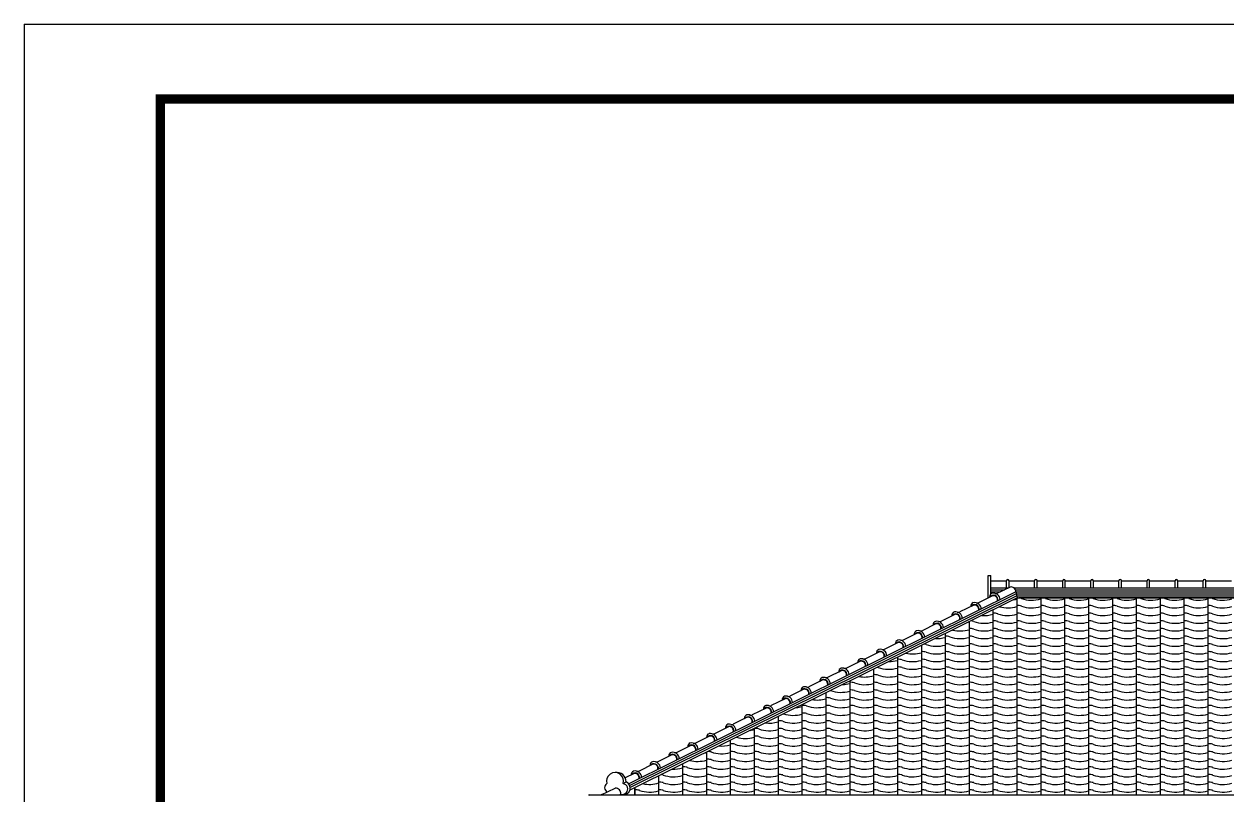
# Model space of a CAD drawing. Extents: x 177441 to 211081, y -129942 to -106182.
# Drawn here: x 177441 to 191560, y -115235 to -106182 of the extents above; entities that cross this region are included whole.
import ezdxf

# ---------------------------------------------------------------- set-up
doc = ezdxf.new("R2010")
doc.units = 0
doc.header["$LTSCALE"] = 50
doc.header["$MEASUREMENT"] = 0
for name, color, linetype in [('COR', 4, 'CONTINUOUS'), ('DIM', 7, 'CONTINUOUS'), ('ele-3', 6, 'CONTINUOUS'), ('HAT', 5, 'CONTINUOUS'), ('HATCH', 5, 'CONTINUOUS'), ('WAL', 3, 'CONTINUOUS'), ('WALLI', 4, 'CONTINUOUS'), ('WID', 4, 'CONTINUOUS')]:
    doc.layers.add(name, color=color, linetype=linetype)

# ---------------------------------------------------------------- blocks, each defined once
blk = doc.blocks.new('20')
at = {"layer": 'COR', "linetype": 'Continuous', "const_width": 270}
blk.add_lwpolyline([(230424, -2398), (230424, -57398), (308324, -57398), (308324, -2398)], close=True, dxfattribs=at)
at = {"layer": 'HAT'}
for q in [(226424, -59598), (310524, -198)]:
    blk.add_line((226424, -198), q, dxfattribs=at)

msp = doc.modelspace()

# ---------------------------------------------------------------- linework, layer by layer
at = {"layer": 'DIM'}
msp.add_line((189081, -112850), (189098, -112921), dxfattribs=at)
at = {"layer": 'ele-3'}
for p, q in [((189086, -112874), (184551, -115124)), ((189092, -112897), (184557, -115148)), ((188788, -112825), (188950, -112825)), ((188788, -112849), (188901, -112849)), ((189078, -112825), (199549, -112825)), ((189081, -112849), (199546, -112849)), ((189086, -112873), (199540, -112873)), ((189092, -112897), (199534, -112897))]:
    msp.add_line(p, q, dxfattribs=at)
at = {"layer": 'HAT'}
msp.add_line((184473, -115102), (184507, -115082), dxfattribs=at)
for centre, radius, start, end in [((188991, -112582), 366, 280.5886, 286.387), ((189108, -113067), 147, 73.7335, 84.4664), ((189271, -112582), 366, 250.5059, 286.387), ((189388, -113067), 147, 73.7335, 95.5336), ((189551, -112582), 366, 250.5059, 286.387), ((189669, -113067), 147, 73.7335, 95.5336), ((189832, -112582), 366, 250.5059, 286.387), ((189949, -113067), 147, 73.7335, 95.5336), ((190112, -112582), 366, 250.5059, 286.387), ((190229, -113067), 147, 73.7335, 95.5336), ((190392, -112582), 366, 250.5059, 286.387), ((190510, -113067), 147, 73.7335, 95.5336), ((190673, -112582), 366, 250.5059, 286.387), ((190790, -113067), 147, 73.7335, 95.5336), ((190953, -112582), 366, 250.5059, 286.387), ((191070, -113067), 147, 73.7335, 95.5336), ((191233, -112582), 366, 250.5059, 286.387), ((191351, -113067), 147, 73.7335, 95.5336), ((191514, -112582), 366, 250.5059, 286.387), ((188991, -112672), 366, 254.2271, 286.387), ((189108, -113158), 147, 73.7335, 95.5336), ((189271, -112672), 366, 250.5059, 286.387), ((189388, -113158), 147, 73.7335, 95.5336), ((189551, -112672), 366, 250.5059, 286.387), ((189669, -113158), 147, 73.7335, 95.5336), ((189832, -112672), 366, 250.5059, 286.387), ((189949, -113158), 147, 73.7335, 95.5336), ((190112, -112672), 366, 250.5059, 286.387), ((190229, -113158), 147, 73.7335, 95.5336), ((190392, -112672), 366, 250.5059, 286.387), ((190510, -113158), 147, 73.7335, 95.5336), ((190673, -112672), 366, 250.5059, 286.387), ((190790, -113158), 147, 73.7335, 95.5336), ((190953, -112672), 366, 250.5059, 286.387), ((191070, -113158), 147, 73.7335, 95.5336), ((191233, -112672), 366, 250.5059, 286.387), ((191351, -113158), 147, 73.7335, 95.5336), ((191514, -112672), 366, 250.5059, 286.387), ((188430, -112853), 366, 285.2173, 286.387), ((188547, -113338), 147, 73.7335, 87.4171), ((188711, -112853), 366, 250.5059, 286.387), ((188711, -112762), 366, 265.8351, 286.387), ((188828, -113248), 147, 73.7335, 95.5336), ((188828, -113338), 147, 73.7335, 95.5336), ((188991, -112762), 366, 250.5059, 286.387), ((188991, -112853), 366, 250.5059, 286.387), ((189108, -113248), 147, 73.7335, 95.5336), ((189108, -113338), 147, 73.7335, 95.5336), ((189271, -112762), 366, 250.5059, 286.387), ((189271, -112853), 366, 250.5059, 286.387), ((189388, -113248), 147, 73.7335, 95.5336), ((189388, -113338), 147, 73.7335, 95.5336), ((189551, -112762), 366, 250.5059, 286.387), ((189551, -112853), 366, 250.5059, 286.387), ((189669, -113248), 147, 73.7335, 95.5336), ((189669, -113338), 147, 73.7335, 95.5336), ((189832, -112762), 366, 250.5059, 286.387), ((189832, -112853), 366, 250.5059, 286.387), ((189949, -113248), 147, 73.7335, 95.5336), ((189949, -113338), 147, 73.7335, 95.5336), ((190112, -112762), 366, 250.5059, 286.387), ((190112, -112853), 366, 250.5059, 286.387), ((190229, -113248), 147, 73.7335, 95.5336), ((190229, -113338), 147, 73.7335, 95.5336), ((190392, -112762), 366, 250.5059, 286.387), ((190392, -112853), 366, 250.5059, 286.387), ((190510, -113248), 147, 73.7335, 95.5336), ((190510, -113338), 147, 73.7335, 95.5336), ((190673, -112762), 366, 250.5059, 286.387), ((190673, -112853), 366, 250.5059, 286.387), ((190790, -113248), 147, 73.7335, 95.5336), ((190790, -113338), 147, 73.7335, 95.5336), ((190953, -112762), 366, 250.5059, 286.387), ((190953, -112853), 366, 250.5059, 286.387), ((191070, -113248), 147, 73.7335, 95.5336), ((191070, -113338), 147, 73.7335, 95.5336), ((191233, -112762), 366, 250.5059, 286.387), ((191233, -112853), 366, 250.5059, 286.387), ((191351, -113248), 147, 73.7335, 95.5336), ((191351, -113338), 147, 73.7335, 95.5336), ((191514, -112762), 366, 250.5059, 286.387), ((191514, -112853), 366, 250.5059, 286.387), ((188267, -113518), 147, 73.7335, 95.5336), ((188430, -113033), 366, 250.5059, 286.387), ((188430, -112943), 366, 255.8608, 286.387), ((188547, -113428), 147, 73.7335, 95.5336), ((188547, -113518), 147, 73.7335, 95.5336), ((188711, -112943), 366, 250.5059, 286.387), ((188711, -113033), 366, 250.5059, 286.387), ((188828, -113428), 147, 73.7335, 95.5336), ((188828, -113518), 147, 73.7335, 95.5336), ((188991, -112943), 366, 250.5059, 286.387), ((188991, -113033), 366, 250.5059, 286.387), ((189108, -113428), 147, 73.7335, 95.5336), ((189108, -113518), 147, 73.7335, 95.5336), ((189271, -112943), 366, 250.5059, 286.387), ((189271, -113033), 366, 250.5059, 286.387), ((189388, -113428), 147, 73.7335, 95.5336), ((189388, -113518), 147, 73.7335, 95.5336), ((189551, -112943), 366, 250.5059, 286.387), ((189551, -113033), 366, 250.5059, 286.387), ((189669, -113428), 147, 73.7335, 95.5336), ((189669, -113518), 147, 73.7335, 95.5336), ((189832, -112943), 366, 250.5059, 286.387), ((189832, -113033), 366, 250.5059, 286.387), ((189949, -113428), 147, 73.7335, 95.5336), ((189949, -113518), 147, 73.7335, 95.5336), ((190112, -112943), 366, 250.5059, 286.387), ((190112, -113033), 366, 250.5059, 286.387), ((190229, -113428), 147, 73.7335, 95.5336), ((190229, -113518), 147, 73.7335, 95.5336), ((190392, -112943), 366, 250.5059, 286.387), ((190392, -113033), 366, 250.5059, 286.387), ((190510, -113428), 147, 73.7335, 95.5336), ((190510, -113518), 147, 73.7335, 95.5336), ((190673, -112943), 366, 250.5059, 286.387), ((190673, -113033), 366, 250.5059, 286.387), ((190790, -113428), 147, 73.7335, 95.5336), ((190790, -113518), 147, 73.7335, 95.5336), ((190953, -112943), 366, 250.5059, 286.387), ((190953, -113033), 366, 250.5059, 286.387), ((191070, -113428), 147, 73.7335, 95.5336), ((191070, -113518), 147, 73.7335, 95.5336), ((191233, -112943), 366, 250.5059, 286.387), ((191233, -113033), 366, 250.5059, 286.387), ((191351, -113428), 147, 73.7335, 95.5336), ((191351, -113518), 147, 73.7335, 95.5336), ((191514, -112943), 366, 250.5059, 286.387), ((191514, -113033), 366, 250.5059, 286.387), ((187987, -113608), 147, 73.7335, 82.2742), ((188150, -113123), 366, 250.5059, 286.387), ((188150, -113033), 366, 268.0297, 286.387), ((188267, -113608), 147, 73.7335, 95.5336), ((188430, -113123), 366, 250.5059, 286.387), ((188547, -113608), 147, 73.7335, 95.5336), ((188711, -113123), 366, 250.5059, 286.387), ((188828, -113608), 147, 73.7335, 95.5336), ((188991, -113123), 366, 250.5059, 286.387), ((189108, -113608), 147, 73.7335, 95.5336), ((189271, -113123), 366, 250.5059, 286.387), ((189388, -113608), 147, 73.7335, 95.5336), ((189551, -113123), 366, 250.5059, 286.387), ((189669, -113608), 147, 73.7335, 95.5336), ((189832, -113123), 366, 250.5059, 286.387), ((189949, -113608), 147, 73.7335, 95.5336), ((190112, -113123), 366, 250.5059, 286.387), ((190229, -113608), 147, 73.7335, 95.5336), ((190392, -113123), 366, 250.5059, 286.387), ((190510, -113608), 147, 73.7335, 95.5336), ((190673, -113123), 366, 250.5059, 286.387), ((190790, -113608), 147, 73.7335, 95.5336), ((190953, -113123), 366, 250.5059, 286.387), ((191070, -113608), 147, 73.7335, 95.5336), ((191233, -113123), 366, 250.5059, 286.387), ((191351, -113608), 147, 73.7335, 95.5336), ((191514, -113123), 366, 250.5059, 286.387), ((187589, -113303), 366, 270.3925, 286.387), ((187707, -113789), 147, 73.7335, 95.5336), ((187870, -113303), 366, 250.5059, 286.387), ((187870, -113213), 366, 257.5509, 286.387), ((187987, -113699), 147, 73.7335, 95.5336), ((187987, -113789), 147, 73.7335, 95.5336), ((188150, -113213), 366, 250.5059, 286.387), ((188150, -113303), 366, 250.5059, 286.387), ((188267, -113699), 147, 73.7335, 95.5336), ((188267, -113789), 147, 73.7335, 95.5336), ((188430, -113213), 366, 250.5059, 286.387), ((188430, -113303), 366, 250.5059, 286.387), ((188547, -113699), 147, 73.7335, 95.5336), ((188547, -113789), 147, 73.7335, 95.5336), ((188711, -113213), 366, 250.5059, 286.387), ((188711, -113303), 366, 250.5059, 286.387), ((188828, -113699), 147, 73.7335, 95.5336), ((188828, -113789), 147, 73.7335, 95.5336), ((188991, -113213), 366, 250.5059, 286.387), ((188991, -113303), 366, 250.5059, 286.387), ((189108, -113699), 147, 73.7335, 95.5336), ((189108, -113789), 147, 73.7335, 95.5336), ((189271, -113213), 366, 250.5059, 286.387), ((189271, -113303), 366, 250.5059, 286.387), ((189388, -113699), 147, 73.7335, 95.5336), ((189388, -113789), 147, 73.7335, 95.5336), ((189551, -113213), 366, 250.5059, 286.387), ((189551, -113303), 366, 250.5059, 286.387), ((189669, -113699), 147, 73.7335, 95.5336), ((189669, -113789), 147, 73.7335, 95.5336), ((189832, -113213), 366, 250.5059, 286.387), ((189832, -113303), 366, 250.5059, 286.387), ((189949, -113699), 147, 73.7335, 95.5336), ((189949, -113789), 147, 73.7335, 95.5336), ((190112, -113213), 366, 250.5059, 286.387), ((190112, -113303), 366, 250.5059, 286.387), ((190229, -113699), 147, 73.7335, 95.5336), ((190229, -113789), 147, 73.7335, 95.5336), ((190392, -113213), 366, 250.5059, 286.387), ((190392, -113303), 366, 250.5059, 286.387), ((190510, -113699), 147, 73.7335, 95.5336), ((190510, -113789), 147, 73.7335, 95.5336), ((190673, -113213), 366, 250.5059, 286.387), ((190673, -113303), 366, 250.5059, 286.387), ((190790, -113699), 147, 73.7335, 95.5336), ((190790, -113789), 147, 73.7335, 95.5336), ((190953, -113213), 366, 250.5059, 286.387), ((190953, -113303), 366, 250.5059, 286.387), ((191070, -113699), 147, 73.7335, 95.5336), ((191070, -113789), 147, 73.7335, 95.5336), ((191233, -113213), 366, 250.5059, 286.387), ((191233, -113303), 366, 250.5059, 286.387), ((191351, -113699), 147, 73.7335, 95.5336), ((191351, -113789), 147, 73.7335, 95.5336), ((191514, -113213), 366, 250.5059, 286.387), ((191514, -113303), 366, 250.5059, 286.387), ((187426, -113879), 147, 73.7335, 77.7387), ((187589, -113393), 366, 250.5059, 286.387), ((187707, -113879), 147, 73.7335, 95.5336), ((187870, -113393), 366, 250.5059, 286.387), ((187987, -113879), 147, 73.7335, 95.5336), ((188150, -113393), 366, 250.5059, 286.387), ((188267, -113879), 147, 73.7335, 95.5336), ((188430, -113393), 366, 250.5059, 286.387), ((188547, -113879), 147, 73.7335, 95.5336), ((188711, -113393), 366, 250.5059, 286.387), ((188828, -113879), 147, 73.7335, 95.5336), ((188991, -113393), 366, 250.5059, 286.387), ((189108, -113879), 147, 73.7335, 95.5336), ((189271, -113393), 366, 250.5059, 286.387), ((189388, -113879), 147, 73.7335, 95.5336), ((189551, -113393), 366, 250.5059, 286.387), ((189669, -113879), 147, 73.7335, 95.5336), ((189832, -113393), 366, 250.5059, 286.387), ((189949, -113879), 147, 73.7335, 95.5336), ((190112, -113393), 366, 250.5059, 286.387), ((190229, -113879), 147, 73.7335, 95.5336), ((190392, -113393), 366, 250.5059, 286.387), ((190510, -113879), 147, 73.7335, 95.5336), ((190673, -113393), 366, 250.5059, 286.387), ((190790, -113879), 147, 73.7335, 95.5336), ((190953, -113393), 366, 250.5059, 286.387), ((191070, -113879), 147, 73.7335, 95.5336), ((191233, -113393), 366, 250.5059, 286.387), ((191351, -113879), 147, 73.7335, 95.5336), ((191514, -113393), 366, 250.5059, 286.387), ((187029, -113574), 366, 272.9747, 286.387), ((187146, -114059), 147, 73.7335, 95.5336), ((187309, -113574), 366, 250.5059, 286.387), ((187309, -113484), 366, 259.3053, 286.387), ((187426, -113969), 147, 73.7335, 95.5336), ((187426, -114059), 147, 73.7335, 95.5336), ((187589, -113484), 366, 250.5059, 286.387), ((187589, -113574), 366, 250.5059, 286.387), ((187707, -113969), 147, 73.7335, 95.5336), ((187707, -114059), 147, 73.7335, 95.5336), ((187870, -113484), 366, 250.5059, 286.387), ((187870, -113574), 366, 250.5059, 286.387), ((187987, -113969), 147, 73.7335, 95.5336), ((187987, -114059), 147, 73.7335, 95.5336), ((188150, -113484), 366, 250.5059, 286.387), ((188150, -113574), 366, 250.5059, 286.387), ((188267, -113969), 147, 73.7335, 95.5336), ((188267, -114059), 147, 73.7335, 95.5336), ((188430, -113484), 366, 250.5059, 286.387), ((188430, -113574), 366, 250.5059, 286.387), ((188547, -113969), 147, 73.7335, 95.5336), ((188547, -114059), 147, 73.7335, 95.5336), ((188711, -113484), 366, 250.5059, 286.387), ((188711, -113574), 366, 250.5059, 286.387), ((188828, -113969), 147, 73.7335, 95.5336), ((188828, -114059), 147, 73.7335, 95.5336), ((188991, -113484), 366, 250.5059, 286.387), ((188991, -113574), 366, 250.5059, 286.387), ((189108, -113969), 147, 73.7335, 95.5336), ((189108, -114059), 147, 73.7335, 95.5336), ((189271, -113484), 366, 250.5059, 286.387), ((189271, -113574), 366, 250.5059, 286.387), ((189388, -113969), 147, 73.7335, 95.5336), ((189388, -114059), 147, 73.7335, 95.5336), ((189551, -113484), 366, 250.5059, 286.387), ((189551, -113574), 366, 250.5059, 286.387), ((189669, -113969), 147, 73.7335, 95.5336), ((189669, -114059), 147, 73.7335, 95.5336), ((189832, -113484), 366, 250.5059, 286.387), ((189832, -113574), 366, 250.5059, 286.387), ((189949, -113969), 147, 73.7335, 95.5336), ((189949, -114059), 147, 73.7335, 95.5336), ((190112, -113484), 366, 250.5059, 286.387), ((190112, -113574), 366, 250.5059, 286.387), ((190229, -113969), 147, 73.7335, 95.5336), ((190229, -114059), 147, 73.7335, 95.5336), ((190392, -113484), 366, 250.5059, 286.387), ((190392, -113574), 366, 250.5059, 286.387), ((190510, -113969), 147, 73.7335, 95.5336), ((190510, -114059), 147, 73.7335, 95.5336), ((190673, -113484), 366, 250.5059, 286.387), ((190673, -113574), 366, 250.5059, 286.387), ((190790, -113969), 147, 73.7335, 95.5336), ((190790, -114059), 147, 73.7335, 95.5336), ((190953, -113484), 366, 250.5059, 286.387), ((190953, -113574), 366, 250.5059, 286.387), ((191070, -113969), 147, 73.7335, 95.5336), ((191070, -114059), 147, 73.7335, 95.5336), ((191233, -113484), 366, 250.5059, 286.387), ((191233, -113574), 366, 250.5059, 286.387), ((191351, -113969), 147, 73.7335, 95.5336), ((191351, -114059), 147, 73.7335, 95.5336), ((191514, -113484), 366, 250.5059, 286.387), ((191514, -113574), 366, 250.5059, 286.387), ((187029, -113664), 366, 250.5059, 286.387), ((187146, -114149), 147, 73.7335, 95.5336), ((187309, -113664), 366, 250.5059, 286.387), ((187426, -114149), 147, 73.7335, 95.5336), ((187589, -113664), 366, 250.5059, 286.387), ((187707, -114149), 147, 73.7335, 95.5336), ((187870, -113664), 366, 250.5059, 286.387), ((187987, -114149), 147, 73.7335, 95.5336), ((188150, -113664), 366, 250.5059, 286.387), ((188267, -114149), 147, 73.7335, 95.5336), ((188430, -113664), 366, 250.5059, 286.387), ((188547, -114149), 147, 73.7335, 95.5336), ((188711, -113664), 366, 250.5059, 286.387), ((188828, -114149), 147, 73.7335, 95.5336), ((188991, -113664), 366, 250.5059, 286.387), ((189108, -114149), 147, 73.7335, 95.5336), ((189271, -113664), 366, 250.5059, 286.387), ((189388, -114149), 147, 73.7335, 95.5336), ((189551, -113664), 366, 250.5059, 286.387), ((189669, -114149), 147, 73.7335, 95.5336), ((189832, -113664), 366, 250.5059, 286.387), ((189949, -114149), 147, 73.7335, 95.5336), ((190112, -113664), 366, 250.5059, 286.387), ((190229, -114149), 147, 73.7335, 95.5336), ((190392, -113664), 366, 250.5059, 286.387), ((190510, -114149), 147, 73.7335, 95.5336), ((190673, -113664), 366, 250.5059, 286.387), ((190790, -114149), 147, 73.7335, 95.5336), ((190953, -113664), 366, 250.5059, 286.387), ((191070, -114149), 147, 73.7335, 95.5336), ((191233, -113664), 366, 250.5059, 286.387), ((191351, -114149), 147, 73.7335, 95.5336), ((191514, -113664), 366, 250.5059, 286.387), ((186468, -113844), 366, 275.8593, 286.387), ((186585, -114330), 147, 73.7335, 95.5336), ((186748, -113844), 366, 250.5059, 286.387), ((186748, -113754), 366, 261.1339, 286.387), ((186866, -114239), 147, 73.7335, 95.5336), ((186866, -114330), 147, 73.7335, 95.5336), ((187029, -113754), 366, 250.5059, 286.387), ((187029, -113844), 366, 250.5059, 286.387), ((187146, -114239), 147, 73.7335, 95.5336), ((187146, -114330), 147, 73.7335, 95.5336), ((187309, -113754), 366, 250.5059, 286.387), ((187309, -113844), 366, 250.5059, 286.387), ((187426, -114239), 147, 73.7335, 95.5336), ((187426, -114330), 147, 73.7335, 95.5336), ((187589, -113754), 366, 250.5059, 286.387), ((187589, -113844), 366, 250.5059, 286.387), ((187707, -114239), 147, 73.7335, 95.5336), ((187707, -114330), 147, 73.7335, 95.5336), ((187870, -113754), 366, 250.5059, 286.387), ((187870, -113844), 366, 250.5059, 286.387), ((187987, -114239), 147, 73.7335, 95.5336), ((187987, -114330), 147, 73.7335, 95.5336), ((188150, -113754), 366, 250.5059, 286.387), ((188150, -113844), 366, 250.5059, 286.387), ((188267, -114239), 147, 73.7335, 95.5336), ((188267, -114330), 147, 73.7335, 95.5336), ((188430, -113754), 366, 250.5059, 286.387), ((188430, -113844), 366, 250.5059, 286.387), ((188547, -114239), 147, 73.7335, 95.5336), ((188547, -114330), 147, 73.7335, 95.5336), ((188711, -113754), 366, 250.5059, 286.387), ((188711, -113844), 366, 250.5059, 286.387), ((188828, -114239), 147, 73.7335, 95.5336), ((188828, -114330), 147, 73.7335, 95.5336), ((188991, -113754), 366, 250.5059, 286.387), ((188991, -113844), 366, 250.5059, 286.387), ((189108, -114239), 147, 73.7335, 95.5336), ((189108, -114330), 147, 73.7335, 95.5336), ((189271, -113754), 366, 250.5059, 286.387), ((189271, -113844), 366, 250.5059, 286.387), ((189388, -114239), 147, 73.7335, 95.5336), ((189388, -114330), 147, 73.7335, 95.5336), ((189551, -113754), 366, 250.5059, 286.387), ((189551, -113844), 366, 250.5059, 286.387), ((189669, -114239), 147, 73.7335, 95.5336), ((189669, -114330), 147, 73.7335, 95.5336), ((189832, -113754), 366, 250.5059, 286.387), ((189832, -113844), 366, 250.5059, 286.387), ((189949, -114239), 147, 73.7335, 95.5336), ((189949, -114330), 147, 73.7335, 95.5336), ((190112, -113754), 366, 250.5059, 286.387), ((190112, -113844), 366, 250.5059, 286.387), ((190229, -114239), 147, 73.7335, 95.5336), ((190229, -114330), 147, 73.7335, 95.5336), ((190392, -113754), 366, 250.5059, 286.387), ((190392, -113844), 366, 250.5059, 286.387), ((190510, -114239), 147, 73.7335, 95.5336), ((190510, -114330), 147, 73.7335, 95.5336), ((190673, -113754), 366, 250.5059, 286.387), ((190673, -113844), 366, 250.5059, 286.387), ((190790, -114239), 147, 73.7335, 95.5336), ((190790, -114330), 147, 73.7335, 95.5336), ((190953, -113754), 366, 250.5059, 286.387), ((190953, -113844), 366, 250.5059, 286.387), ((191070, -114239), 147, 73.7335, 95.5336), ((191070, -114330), 147, 73.7335, 95.5336), ((191233, -113754), 366, 250.5059, 286.387), ((191233, -113844), 366, 250.5059, 286.387), ((191351, -114239), 147, 73.7335, 95.5336), ((191351, -114330), 147, 73.7335, 95.5336), ((191514, -113754), 366, 250.5059, 286.387), ((191514, -113844), 366, 250.5059, 286.387), ((186305, -114510), 147, 73.7335, 95.5336), ((186468, -113934), 366, 252.0753, 286.387), ((186585, -114420), 147, 73.7335, 95.5336), ((186585, -114510), 147, 73.7335, 95.5336), ((186748, -113934), 366, 250.5059, 286.387), ((186866, -114420), 147, 73.7335, 95.5336), ((186866, -114510), 147, 73.7335, 95.5336), ((187029, -113934), 366, 250.5059, 286.387), ((187146, -114420), 147, 73.7335, 95.5336), ((187146, -114510), 147, 73.7335, 95.5336), ((187309, -113934), 366, 250.5059, 286.387), ((187426, -114420), 147, 73.7335, 95.5336), ((187426, -114510), 147, 73.7335, 95.5336), ((187589, -113934), 366, 250.5059, 286.387), ((187707, -114420), 147, 73.7335, 95.5336), ((187707, -114510), 147, 73.7335, 95.5336), ((187870, -113934), 366, 250.5059, 286.387), ((187987, -114420), 147, 73.7335, 95.5336), ((187987, -114510), 147, 73.7335, 95.5336), ((188150, -113934), 366, 250.5059, 286.387), ((188267, -114420), 147, 73.7335, 95.5336), ((188267, -114510), 147, 73.7335, 95.5336), ((188430, -113934), 366, 250.5059, 286.387), ((188547, -114420), 147, 73.7335, 95.5336), ((188547, -114510), 147, 73.7335, 95.5336), ((188711, -113934), 366, 250.5059, 286.387), ((188828, -114420), 147, 73.7335, 95.5336), ((188828, -114510), 147, 73.7335, 95.5336), ((188991, -113934), 366, 250.5059, 286.387), ((189108, -114420), 147, 73.7335, 95.5336), ((189108, -114510), 147, 73.7335, 95.5336), ((189271, -113934), 366, 250.5059, 286.387), ((189388, -114420), 147, 73.7335, 95.5336), ((189388, -114510), 147, 73.7335, 95.5336), ((189551, -113934), 366, 250.5059, 286.387), ((189669, -114420), 147, 73.7335, 95.5336), ((189669, -114510), 147, 73.7335, 95.5336), ((189832, -113934), 366, 250.5059, 286.387), ((189949, -114420), 147, 73.7335, 95.5336), ((189949, -114510), 147, 73.7335, 95.5336), ((190112, -113934), 366, 250.5059, 286.387), ((190229, -114420), 147, 73.7335, 95.5336), ((190229, -114510), 147, 73.7335, 95.5336), ((190392, -113934), 366, 250.5059, 286.387), ((190510, -114420), 147, 73.7335, 95.5336), ((190510, -114510), 147, 73.7335, 95.5336), ((190673, -113934), 366, 250.5059, 286.387), ((190790, -114420), 147, 73.7335, 95.5336), ((190790, -114510), 147, 73.7335, 95.5336), ((190953, -113934), 366, 250.5059, 286.387), ((191070, -114420), 147, 73.7335, 95.5336), ((191070, -114510), 147, 73.7335, 95.5336), ((191233, -113934), 366, 250.5059, 286.387), ((191351, -114420), 147, 73.7335, 95.5336), ((191351, -114510), 147, 73.7335, 95.5336), ((191514, -113934), 366, 250.5059, 286.387), ((185907, -114115), 366, 279.1981, 286.387), ((186025, -114600), 147, 73.7335, 95.5336), ((186188, -114115), 366, 250.5059, 286.387), ((186188, -114025), 366, 263.0492, 286.387), ((186305, -114600), 147, 73.7335, 95.5336), ((186468, -114025), 366, 250.5059, 286.387), ((186468, -114115), 366, 250.5059, 286.387), ((186585, -114600), 147, 73.7335, 95.5336), ((186748, -114025), 366, 250.5059, 286.387), ((186748, -114115), 366, 250.5059, 286.387), ((186866, -114600), 147, 73.7335, 95.5336), ((187029, -114025), 366, 250.5059, 286.387), ((187029, -114115), 366, 250.5059, 286.387), ((187146, -114600), 147, 73.7335, 95.5336), ((187309, -114025), 366, 250.5059, 286.387), ((187309, -114115), 366, 250.5059, 286.387), ((187426, -114600), 147, 73.7335, 95.5336), ((187589, -114025), 366, 250.5059, 286.387), ((187589, -114115), 366, 250.5059, 286.387), ((187707, -114600), 147, 73.7335, 95.5336), ((187870, -114025), 366, 250.5059, 286.387), ((187870, -114115), 366, 250.5059, 286.387), ((187987, -114600), 147, 73.7335, 95.5336), ((188150, -114025), 366, 250.5059, 286.387), ((188150, -114115), 366, 250.5059, 286.387), ((188267, -114600), 147, 73.7335, 95.5336), ((188430, -114025), 366, 250.5059, 286.387), ((188430, -114115), 366, 250.5059, 286.387), ((188547, -114600), 147, 73.7335, 95.5336), ((188711, -114025), 366, 250.5059, 286.387), ((188711, -114115), 366, 250.5059, 286.387), ((188828, -114600), 147, 73.7335, 95.5336), ((188991, -114025), 366, 250.5059, 286.387), ((188991, -114115), 366, 250.5059, 286.387), ((189108, -114600), 147, 73.7335, 95.5336), ((189271, -114025), 366, 250.5059, 286.387), ((189271, -114115), 366, 250.5059, 286.387), ((189388, -114600), 147, 73.7335, 95.5336), ((189551, -114025), 366, 250.5059, 286.387), ((189551, -114115), 366, 250.5059, 286.387), ((189669, -114600), 147, 73.7335, 95.5336), ((189832, -114025), 366, 250.5059, 286.387), ((189832, -114115), 366, 250.5059, 286.387), ((189949, -114600), 147, 73.7335, 95.5336), ((190112, -114025), 366, 250.5059, 286.387), ((190112, -114115), 366, 250.5059, 286.387), ((190229, -114600), 147, 73.7335, 95.5336), ((190392, -114025), 366, 250.5059, 286.387), ((190392, -114115), 366, 250.5059, 286.387), ((190510, -114600), 147, 73.7335, 95.5336), ((190673, -114025), 366, 250.5059, 286.387), ((190673, -114115), 366, 250.5059, 286.387), ((190790, -114600), 147, 73.7335, 95.5336), ((190953, -114025), 366, 250.5059, 286.387), ((190953, -114115), 366, 250.5059, 286.387), ((191070, -114600), 147, 73.7335, 95.5336), ((191233, -114025), 366, 250.5059, 286.387), ((191233, -114115), 366, 250.5059, 286.387), ((191351, -114600), 147, 73.7335, 95.5336), ((191514, -114025), 366, 250.5059, 286.387), ((191514, -114115), 366, 250.5059, 286.387), ((185627, -114295), 366, 265.0671, 286.387), ((185744, -114780), 147, 73.7335, 95.5336), ((185907, -114295), 366, 250.5059, 286.387), ((185907, -114205), 366, 253.6422, 286.387), ((186025, -114690), 147, 73.7335, 95.5336), ((186025, -114780), 147, 73.7335, 95.5336), ((186188, -114205), 366, 250.5059, 286.387), ((186188, -114295), 366, 250.5059, 286.387), ((186305, -114690), 147, 73.7335, 95.5336), ((186305, -114780), 147, 73.7335, 95.5336), ((186468, -114205), 366, 250.5059, 286.387), ((186468, -114295), 366, 250.5059, 286.387), ((186585, -114690), 147, 73.7335, 95.5336), ((186585, -114780), 147, 73.7335, 95.5336), ((186748, -114205), 366, 250.5059, 286.387), ((186748, -114295), 366, 250.5059, 286.387), ((186866, -114690), 147, 73.7335, 95.5336), ((186866, -114780), 147, 73.7335, 95.5336), ((187029, -114205), 366, 250.5059, 286.387), ((187029, -114295), 366, 250.5059, 286.387), ((187146, -114690), 147, 73.7335, 95.5336), ((187146, -114780), 147, 73.7335, 95.5336), ((187309, -114205), 366, 250.5059, 286.387), ((187309, -114295), 366, 250.5059, 286.387), ((187426, -114690), 147, 73.7335, 95.5336), ((187426, -114780), 147, 73.7335, 95.5336), ((187589, -114205), 366, 250.5059, 286.387), ((187589, -114295), 366, 250.5059, 286.387), ((187707, -114690), 147, 73.7335, 95.5336), ((187707, -114780), 147, 73.7335, 95.5336), ((187870, -114205), 366, 250.5059, 286.387), ((187870, -114295), 366, 250.5059, 286.387), ((187987, -114690), 147, 73.7335, 95.5336), ((187987, -114780), 147, 73.7335, 95.5336), ((188150, -114205), 366, 250.5059, 286.387), ((188150, -114295), 366, 250.5059, 286.387), ((188267, -114690), 147, 73.7335, 95.5336), ((188267, -114780), 147, 73.7335, 95.5336), ((188430, -114205), 366, 250.5059, 286.387), ((188430, -114295), 366, 250.5059, 286.387), ((188547, -114690), 147, 73.7335, 95.5336), ((188547, -114780), 147, 73.7335, 95.5336), ((188711, -114205), 366, 250.5059, 286.387), ((188711, -114295), 366, 250.5059, 286.387), ((188828, -114690), 147, 73.7335, 95.5336), ((188828, -114780), 147, 73.7335, 95.5336), ((188991, -114205), 366, 250.5059, 286.387), ((188991, -114295), 366, 250.5059, 286.387), ((189108, -114690), 147, 73.7335, 95.5336), ((189108, -114780), 147, 73.7335, 95.5336), ((189271, -114205), 366, 250.5059, 286.387), ((189271, -114295), 366, 250.5059, 286.387), ((189388, -114690), 147, 73.7335, 95.5336), ((189388, -114780), 147, 73.7335, 95.5336), ((189551, -114205), 366, 250.5059, 286.387), ((189551, -114295), 366, 250.5059, 286.387), ((189669, -114690), 147, 73.7335, 95.5336), ((189669, -114780), 147, 73.7335, 95.5336), ((189832, -114205), 366, 250.5059, 286.387), ((189832, -114295), 366, 250.5059, 286.387), ((189949, -114690), 147, 73.7335, 95.5336), ((189949, -114780), 147, 73.7335, 95.5336), ((190112, -114205), 366, 250.5059, 286.387), ((190112, -114295), 366, 250.5059, 286.387), ((190229, -114690), 147, 73.7335, 95.5336), ((190229, -114780), 147, 73.7335, 95.5336), ((190392, -114205), 366, 250.5059, 286.387), ((190392, -114295), 366, 250.5059, 286.387), ((190510, -114690), 147, 73.7335, 95.5336), ((190510, -114780), 147, 73.7335, 95.5336), ((190673, -114205), 366, 250.5059, 286.387), ((190673, -114295), 366, 250.5059, 286.387), ((190790, -114690), 147, 73.7335, 95.5336), ((190790, -114780), 147, 73.7335, 95.5336), ((190953, -114205), 366, 250.5059, 286.387), ((190953, -114295), 366, 250.5059, 286.387), ((191070, -114690), 147, 73.7335, 95.5336), ((191070, -114780), 147, 73.7335, 95.5336), ((191233, -114205), 366, 250.5059, 286.387), ((191233, -114295), 366, 250.5059, 286.387), ((191351, -114690), 147, 73.7335, 95.5336), ((191351, -114780), 147, 73.7335, 95.5336), ((191514, -114205), 366, 250.5059, 286.387), ((191514, -114295), 366, 250.5059, 286.387), ((185347, -114385), 366, 283.3356, 286.387), ((185464, -114871), 147, 73.7335, 89.5187), ((185627, -114385), 366, 250.5059, 286.387), ((185744, -114871), 147, 73.7335, 95.5336), ((185907, -114385), 366, 250.5059, 286.387), ((186025, -114871), 147, 73.7335, 95.5336), ((186188, -114385), 366, 250.5059, 286.387), ((186305, -114871), 147, 73.7335, 95.5336), ((186468, -114385), 366, 250.5059, 286.387), ((186585, -114871), 147, 73.7335, 95.5336), ((186748, -114385), 366, 250.5059, 286.387), ((186866, -114871), 147, 73.7335, 95.5336), ((187029, -114385), 366, 250.5059, 286.387), ((187146, -114871), 147, 73.7335, 95.5336), ((187309, -114385), 366, 250.5059, 286.387), ((187426, -114871), 147, 73.7335, 95.5336), ((187589, -114385), 366, 250.5059, 286.387), ((187707, -114871), 147, 73.7335, 95.5336), ((187870, -114385), 366, 250.5059, 286.387), ((187987, -114871), 147, 73.7335, 95.5336), ((188150, -114385), 366, 250.5059, 286.387), ((188267, -114871), 147, 73.7335, 95.5336), ((188430, -114385), 366, 250.5059, 286.387), ((188547, -114871), 147, 73.7335, 95.5336), ((188711, -114385), 366, 250.5059, 286.387), ((188828, -114871), 147, 73.7335, 95.5336), ((188991, -114385), 366, 250.5059, 286.387), ((189108, -114871), 147, 73.7335, 95.5336), ((189271, -114385), 366, 250.5059, 286.387), ((189388, -114871), 147, 73.7335, 95.5336), ((189551, -114385), 366, 250.5059, 286.387), ((189669, -114871), 147, 73.7335, 95.5336), ((189832, -114385), 366, 250.5059, 286.387), ((189949, -114871), 147, 73.7335, 95.5336), ((190112, -114385), 366, 250.5059, 286.387), ((190229, -114871), 147, 73.7335, 95.5336), ((190392, -114385), 366, 250.5059, 286.387), ((190510, -114871), 147, 73.7335, 95.5336), ((190673, -114385), 366, 250.5059, 286.387), ((190790, -114871), 147, 73.7335, 95.5336), ((190953, -114385), 366, 250.5059, 286.387), ((191070, -114871), 147, 73.7335, 95.5336), ((191233, -114385), 366, 250.5059, 286.387), ((191351, -114871), 147, 73.7335, 95.5336), ((191514, -114385), 366, 250.5059, 286.387), ((185066, -114566), 366, 267.2093, 286.387), ((185184, -115051), 147, 73.7335, 95.5336), ((185347, -114566), 366, 250.5059, 286.387), ((185347, -114475), 366, 255.2569, 286.387), ((185464, -114961), 147, 73.7335, 95.5336), ((185464, -115051), 147, 73.7335, 95.5336), ((185627, -114475), 366, 250.5059, 286.387), ((185627, -114566), 366, 250.5059, 286.387), ((185744, -114961), 147, 73.7335, 95.5336), ((185744, -115051), 147, 73.7335, 95.5336), ((185907, -114475), 366, 250.5059, 286.387), ((185907, -114566), 366, 250.5059, 286.387), ((186025, -114961), 147, 73.7335, 95.5336), ((186025, -115051), 147, 73.7335, 95.5336), ((186188, -114475), 366, 250.5059, 286.387), ((186188, -114566), 366, 250.5059, 286.387), ((186305, -114961), 147, 73.7335, 95.5336), ((186305, -115051), 147, 73.7335, 95.5336), ((186468, -114475), 366, 250.5059, 286.387), ((186468, -114566), 366, 250.5059, 286.387), ((186585, -114961), 147, 73.7335, 95.5336), ((186585, -115051), 147, 73.7335, 95.5336), ((186748, -114475), 366, 250.5059, 286.387), ((186748, -114566), 366, 250.5059, 286.387), ((186866, -114961), 147, 73.7335, 95.5336), ((186866, -115051), 147, 73.7335, 95.5336), ((187029, -114475), 366, 250.5059, 286.387), ((187029, -114566), 366, 250.5059, 286.387), ((187146, -114961), 147, 73.7335, 95.5336), ((187146, -115051), 147, 73.7335, 95.5336), ((187309, -114475), 366, 250.5059, 286.387), ((187309, -114566), 366, 250.5059, 286.387), ((187426, -114961), 147, 73.7335, 95.5336), ((187426, -115051), 147, 73.7335, 95.5336), ((187589, -114475), 366, 250.5059, 286.387), ((187589, -114566), 366, 250.5059, 286.387), ((187707, -114961), 147, 73.7335, 95.5336), ((187707, -115051), 147, 73.7335, 95.5336), ((187870, -114475), 366, 250.5059, 286.387), ((187870, -114566), 366, 250.5059, 286.387), ((187987, -114961), 147, 73.7335, 95.5336), ((187987, -115051), 147, 73.7335, 95.5336), ((188150, -114475), 366, 250.5059, 286.387), ((188150, -114566), 366, 250.5059, 286.387), ((188267, -114961), 147, 73.7335, 95.5336), ((188267, -115051), 147, 73.7335, 95.5336), ((188430, -114475), 366, 250.5059, 286.387), ((188430, -114566), 366, 250.5059, 286.387), ((188547, -114961), 147, 73.7335, 95.5336), ((188547, -115051), 147, 73.7335, 95.5336), ((188711, -114475), 366, 250.5059, 286.387), ((188711, -114566), 366, 250.5059, 286.387), ((188828, -114961), 147, 73.7335, 95.5336), ((188828, -115051), 147, 73.7335, 95.5336), ((188991, -114475), 366, 250.5059, 286.387), ((188991, -114566), 366, 250.5059, 286.387), ((189108, -114961), 147, 73.7335, 95.5336), ((189108, -115051), 147, 73.7335, 95.5336), ((189271, -114475), 366, 250.5059, 286.387), ((189271, -114566), 366, 250.5059, 286.387), ((189388, -114961), 147, 73.7335, 95.5336), ((189388, -115051), 147, 73.7335, 95.5336), ((189551, -114475), 366, 250.5059, 286.387), ((189551, -114566), 366, 250.5059, 286.387), ((189669, -114961), 147, 73.7335, 95.5336), ((189669, -115051), 147, 73.7335, 95.5336), ((189832, -114475), 366, 250.5059, 286.387), ((189832, -114566), 366, 250.5059, 286.387), ((189949, -114961), 147, 73.7335, 95.5336), ((189949, -115051), 147, 73.7335, 95.5336), ((190112, -114475), 366, 250.5059, 286.387), ((190112, -114566), 366, 250.5059, 286.387), ((190229, -114961), 147, 73.7335, 95.5336), ((190229, -115051), 147, 73.7335, 95.5336), ((190392, -114475), 366, 250.5059, 286.387), ((190392, -114566), 366, 250.5059, 286.387), ((190510, -114961), 147, 73.7335, 95.5336), ((190510, -115051), 147, 73.7335, 95.5336), ((190673, -114475), 366, 250.5059, 286.387), ((190673, -114566), 366, 250.5059, 286.387), ((190790, -114961), 147, 73.7335, 95.5336), ((190790, -115051), 147, 73.7335, 95.5336), ((190953, -114475), 366, 250.5059, 286.387), ((190953, -114566), 366, 250.5059, 286.387), ((191070, -114961), 147, 73.7335, 95.5336), ((191070, -115051), 147, 73.7335, 95.5336), ((191233, -114475), 366, 250.5059, 286.387), ((191233, -114566), 366, 250.5059, 286.387), ((191351, -114961), 147, 73.7335, 95.5336), ((191351, -115051), 147, 73.7335, 95.5336), ((191514, -114475), 366, 250.5059, 286.387), ((191514, -114566), 366, 250.5059, 286.387), ((184400, -115077), 107, 357.5057, 101.9296), ((184903, -115141), 147, 73.7335, 84.0705), ((185066, -114656), 366, 250.5059, 286.387), ((185184, -115141), 147, 73.7335, 95.5336), ((185347, -114656), 366, 250.5059, 286.387), ((185464, -115141), 147, 73.7335, 95.5336), ((185627, -114656), 366, 250.5059, 286.387), ((185744, -115141), 147, 73.7335, 95.5336), ((185907, -114656), 366, 250.5059, 286.387), ((186025, -115141), 147, 73.7335, 95.5336), ((186188, -114656), 366, 250.5059, 286.387), ((186305, -115141), 147, 73.7335, 95.5336), ((186468, -114656), 366, 250.5059, 286.387), ((186585, -115141), 147, 73.7335, 95.5336), ((186748, -114656), 366, 250.5059, 286.387), ((186866, -115141), 147, 73.7335, 95.5336), ((187029, -114656), 366, 250.5059, 286.387), ((187146, -115141), 147, 73.7335, 95.5336), ((187309, -114656), 366, 250.5059, 286.387), ((187426, -115141), 147, 73.7335, 95.5336), ((187589, -114656), 366, 250.5059, 286.387), ((187707, -115141), 147, 73.7335, 95.5336), ((187870, -114656), 366, 250.5059, 286.387), ((187987, -115141), 147, 73.7335, 95.5336), ((188150, -114656), 366, 250.5059, 286.387), ((188267, -115141), 147, 73.7335, 95.5336), ((188430, -114656), 366, 250.5059, 286.387), ((188547, -115141), 147, 73.7335, 95.5336), ((188711, -114656), 366, 250.5059, 286.387), ((188828, -115141), 147, 73.7335, 95.5336), ((188991, -114656), 366, 250.5059, 286.387), ((189108, -115141), 147, 73.7335, 95.5336), ((189271, -114656), 366, 250.5059, 286.387), ((189388, -115141), 147, 73.7335, 95.5336), ((189551, -114656), 366, 250.5059, 286.387), ((189669, -115141), 147, 73.7335, 95.5336), ((189832, -114656), 366, 250.5059, 286.387), ((189949, -115141), 147, 73.7335, 95.5336), ((190112, -114656), 366, 250.5059, 286.387), ((190229, -115141), 147, 73.7335, 95.5336), ((190392, -114656), 366, 250.5059, 286.387), ((190510, -115141), 147, 73.7335, 95.5336), ((190673, -114656), 366, 250.5059, 286.387), ((190790, -115141), 147, 73.7335, 95.5336), ((190953, -114656), 366, 250.5059, 286.387), ((191070, -115141), 147, 73.7335, 95.5336), ((191233, -114656), 366, 250.5059, 286.387), ((191351, -115141), 147, 73.7335, 95.5336), ((191514, -114656), 366, 250.5059, 286.387), ((184480, -115153), 76.5, 257.4811, 69.3719), ((184623, -115321), 147, 73.7335, 95.5336), ((184786, -114836), 366, 250.5059, 286.387), ((184783, -114766), 345, 256.6804, 288.0132), ((184903, -115231), 147, 73.7335, 95.5336), ((184903, -115321), 147, 73.7335, 95.5336), ((185066, -114746), 366, 250.5059, 286.387), ((185066, -114836), 366, 250.5059, 286.387), ((185184, -115231), 147, 73.7335, 95.5336), ((185184, -115321), 147, 73.7335, 95.5336), ((185347, -114746), 366, 250.5059, 286.387), ((185347, -114836), 366, 250.5059, 286.387), ((185464, -115231), 147, 73.7335, 95.5336), ((185464, -115321), 147, 73.7335, 95.5336), ((185627, -114746), 366, 250.5059, 286.387), ((185627, -114836), 366, 250.5059, 286.387), ((185744, -115231), 147, 73.7335, 95.5336), ((185744, -115321), 147, 73.7335, 95.5336), ((185907, -114746), 366, 250.5059, 286.387), ((185907, -114836), 366, 250.5059, 286.387), ((186025, -115231), 147, 73.7335, 95.5336), ((186025, -115321), 147, 73.7335, 95.5336), ((186188, -114746), 366, 250.5059, 286.387), ((186188, -114836), 366, 250.5059, 286.387), ((186305, -115231), 147, 73.7335, 95.5336), ((186305, -115321), 147, 73.7335, 95.5336), ((186468, -114746), 366, 250.5059, 286.387), ((186468, -114836), 366, 250.5059, 286.387), ((186585, -115231), 147, 73.7335, 95.5336), ((186585, -115321), 147, 73.7335, 95.5336), ((186748, -114746), 366, 250.5059, 286.387), ((186748, -114836), 366, 250.5059, 286.387), ((186866, -115231), 147, 73.7335, 95.5336), ((186866, -115321), 147, 73.7335, 95.5336), ((187029, -114746), 366, 250.5059, 286.387), ((187029, -114836), 366, 250.5059, 286.387), ((187146, -115231), 147, 73.7335, 95.5336), ((187146, -115321), 147, 73.7335, 95.5336), ((187309, -114746), 366, 250.5059, 286.387), ((187309, -114836), 366, 250.5059, 286.387), ((187426, -115231), 147, 73.7335, 95.5336), ((187426, -115321), 147, 73.7335, 95.5336), ((187589, -114746), 366, 250.5059, 286.387), ((187589, -114836), 366, 250.5059, 286.387), ((187707, -115231), 147, 73.7335, 95.5336), ((187707, -115321), 147, 73.7335, 95.5336), ((187870, -114746), 366, 250.5059, 286.387), ((187870, -114836), 366, 250.5059, 286.387), ((187987, -115231), 147, 73.7335, 95.5336), ((187987, -115321), 147, 73.7335, 95.5336), ((188150, -114746), 366, 250.5059, 286.387), ((188150, -114836), 366, 250.5059, 286.387), ((188267, -115231), 147, 73.7335, 95.5336), ((188267, -115321), 147, 73.7335, 95.5336), ((188430, -114746), 366, 250.5059, 286.387), ((188430, -114836), 366, 250.5059, 286.387), ((188547, -115231), 147, 73.7335, 95.5336), ((188547, -115321), 147, 73.7335, 95.5336), ((188711, -114746), 366, 250.5059, 286.387), ((188711, -114836), 366, 250.5059, 286.387), ((188828, -115231), 147, 73.7335, 95.5336), ((188828, -115321), 147, 73.7335, 95.5336), ((188991, -114746), 366, 250.5059, 286.387), ((188991, -114836), 366, 250.5059, 286.387), ((189108, -115231), 147, 73.7335, 95.5336), ((189108, -115321), 147, 73.7335, 95.5336), ((189271, -114746), 366, 250.5059, 286.387), ((189271, -114836), 366, 250.5059, 286.387), ((189388, -115231), 147, 73.7335, 95.5336), ((189388, -115321), 147, 73.7335, 95.5336), ((189551, -114746), 366, 250.5059, 286.387), ((189551, -114836), 366, 250.5059, 286.387), ((189669, -115231), 147, 73.7335, 95.5336), ((189669, -115321), 147, 73.7335, 95.5336), ((189832, -114746), 366, 250.5059, 286.387), ((189832, -114836), 366, 250.5059, 286.387), ((189949, -115231), 147, 73.7335, 95.5336), ((189949, -115321), 147, 73.7335, 95.5336), ((190112, -114746), 366, 250.5059, 286.387), ((190112, -114836), 366, 250.5059, 286.387), ((190229, -115231), 147, 73.7335, 95.5336), ((190229, -115321), 147, 73.7335, 95.5336), ((190392, -114746), 366, 250.5059, 286.387), ((190392, -114836), 366, 250.5059, 286.387), ((190510, -115231), 147, 73.7335, 95.5336), ((190510, -115321), 147, 73.7335, 95.5336), ((190673, -114746), 366, 250.5059, 286.387), ((190673, -114836), 366, 250.5059, 286.387), ((190790, -115231), 147, 73.7335, 95.5336), ((190790, -115321), 147, 73.7335, 95.5336), ((190953, -114746), 366, 250.5059, 286.387), ((190953, -114836), 366, 250.5059, 286.387), ((191070, -115231), 147, 73.7335, 95.5336), ((191070, -115321), 147, 73.7335, 95.5336), ((191233, -114746), 366, 250.5059, 286.387), ((191233, -114836), 366, 250.5059, 286.387), ((191351, -115231), 147, 73.7335, 95.5336), ((191351, -115321), 147, 73.7335, 95.5336), ((191514, -114746), 366, 250.5059, 286.387), ((191514, -114836), 366, 250.5059, 286.387)]:
    msp.add_arc(centre, radius, start, end, dxfattribs=at)
at = {"layer": 'HATCH'}
msp.add_line((184073, -115233), (204553, -115233), dxfattribs=at)
at = {"layer": 'WALLI'}
for p, q in [((188758, -112659), (188788, -112659)), ((188758, -112921), (188758, -112659)), ((188758, -112659), (188788, -112659)), ((188788, -112876), (188788, -112659)), ((188788, -112721), (188972, -112721)), ((188788, -112801), (188998, -112801)), ((189015, -112793), (188866, -112867)), ((188972, -112801), (188972, -112721)), ((189002, -112721), (189302, -112721)), ((189002, -112799), (189002, -112721)), ((189059, -112801), (199567, -112801)), ((189302, -112801), (189302, -112721)), ((189332, -112801), (189332, -112721)), ((189332, -112721), (189632, -112721)), ((189632, -112801), (189632, -112721)), ((189662, -112801), (189662, -112721)), ((189662, -112721), (189962, -112721)), ((189962, -112801), (189962, -112721)), ((189992, -112801), (189992, -112721)), ((189992, -112721), (190292, -112721)), ((190292, -112801), (190292, -112721)), ((190322, -112801), (190322, -112721)), ((190322, -112721), (190622, -112721)), ((190622, -112801), (190622, -112721)), ((190652, -112801), (190652, -112721)), ((190652, -112721), (190952, -112721)), ((190952, -112801), (190952, -112721)), ((190982, -112801), (190982, -112721)), ((190982, -112721), (191282, -112721)), ((191282, -112801), (191282, -112721)), ((191312, -112801), (191312, -112721)), ((191312, -112721), (191612, -112721)), ((189081, -112850), (184538, -115103)), ((189098, -112921), (184553, -115177)), ((188809, -112895), (188645, -112977)), ((189098, -112921), (199528, -112921)), ((188588, -113005), (188424, -113086)), ((188145, -113225), (187981, -113306)), ((188366, -113115), (188202, -113196)), ((187923, -113335), (187759, -113416)), ((187702, -113444), (187538, -113526)), ((187481, -113554), (187316, -113636)), ((187038, -113774), (186873, -113856)), ((187259, -113664), (187095, -113746)), ((186816, -113884), (186652, -113965)), ((186595, -113994), (186430, -114075)), ((186152, -114214), (185988, -114295)), ((186373, -114104), (186209, -114185)), ((185930, -114323), (185766, -114405)), ((185709, -114433), (185545, -114515)), ((185488, -114543), (185323, -114625)), ((185045, -114763), (184880, -114845)), ((185266, -114653), (185102, -114735)), ((184823, -114873), (184659, -114954)), ((184602, -114983), (184498, -115034)), ((184215, -115233), (184379, -115156)), ((184428, -115233), (184445, -115225))]:
    msp.add_line(p, q, dxfattribs=at)
for centre, radius, start, end in [((188987, -112721), 15, 0, 180), ((189029, -112844), 52.4, 353.3182, 105.507), ((189317, -112721), 15, 0, 180), ((189647, -112721), 15, 0, 180), ((189977, -112721), 15, 0, 180), ((190307, -112721), 15, 0, 180), ((190637, -112721), 15, 0, 180), ((190967, -112721), 15, 0, 180), ((191297, -112721), 15, 0, 180), ((188818, -112907), 43.3, 109.5592, 186.1908), ((188819, -112943), 53.6, 348.3728, 145.1881), ((188819, -112943), 77.6, 1.211, 101.5059), ((188819, -112943), 48.6, 343.6053, 101.5059), ((188850, -112765), 103, 262.6326, 279.2159), ((188375, -113127), 43.3, 109.5592, 186.1908), ((188376, -113162), 77.6, 1.211, 101.5059), ((188407, -112985), 103, 262.6326, 279.2159), ((188407, -112985), 103, 262.6326, 279.2159), ((188597, -113017), 43.3, 109.5592, 186.1908), ((188598, -113053), 53.6, 348.3728, 145.1881), ((188598, -113053), 77.6, 1.211, 101.5059), ((188598, -113053), 48.6, 343.6053, 101.5059), ((188629, -112875), 103, 262.6326, 279.2159), ((188154, -113237), 43.3, 109.5592, 186.1908), ((188155, -113272), 53.6, 348.3728, 145.1881), ((188155, -113272), 77.6, 1.211, 101.5059), ((188155, -113272), 48.6, 343.6053, 101.5059), ((188186, -113095), 103, 262.6326, 279.2159), ((188376, -113162), 53.6, 348.3728, 145.1881), ((188376, -113162), 48.6, 343.6053, 101.5059), ((187932, -113347), 43.3, 109.5592, 186.1908), ((187933, -113382), 53.6, 348.3728, 145.1881), ((187933, -113382), 77.6, 1.211, 101.5059), ((187933, -113382), 48.6, 343.6053, 101.5059), ((187964, -113205), 103, 262.6326, 279.2159), ((187711, -113457), 43.3, 109.5592, 186.1908), ((187712, -113492), 53.6, 348.3728, 145.1881), ((187712, -113492), 77.6, 1.211, 101.5059), ((187712, -113492), 48.6, 343.6053, 101.5059), ((187743, -113315), 103, 262.6326, 279.2159), ((187268, -113677), 43.3, 109.5592, 186.1908), ((187269, -113712), 53.6, 348.3728, 145.1881), ((187269, -113712), 77.6, 1.211, 101.5059), ((187300, -113535), 103, 262.6326, 279.2159), ((187489, -113567), 43.3, 109.5592, 186.1908), ((187490, -113602), 53.6, 348.3728, 145.1881), ((187490, -113602), 77.6, 1.211, 101.5059), ((187490, -113602), 48.6, 343.6053, 101.5059), ((187521, -113425), 103, 262.6326, 279.2159), ((187046, -113786), 43.3, 109.5592, 186.1908), ((187047, -113822), 53.6, 348.3728, 145.1881), ((187047, -113822), 77.6, 1.211, 101.5059), ((187047, -113822), 48.6, 343.6053, 101.5059), ((187078, -113644), 103, 262.6326, 279.2159), ((187269, -113712), 48.6, 343.6053, 101.5059), ((186825, -113896), 43.3, 109.5592, 186.1908), ((186826, -113932), 53.6, 348.3728, 145.1881), ((186826, -113932), 77.6, 1.211, 101.5059), ((186826, -113932), 48.6, 343.6053, 101.5059), ((186857, -113754), 103, 262.6326, 279.2159), ((186382, -114116), 43.3, 109.5592, 186.1908), ((186383, -114151), 77.6, 1.211, 101.5059), ((186414, -113974), 103, 262.6326, 279.2159), ((186603, -114006), 43.3, 109.5592, 186.1908), ((186604, -114041), 53.6, 348.3728, 145.1881), ((186604, -114041), 77.6, 1.211, 101.5059), ((186604, -114041), 48.6, 343.6053, 101.5059), ((186635, -113864), 103, 262.6326, 279.2159), ((186161, -114226), 43.3, 109.5592, 186.1908), ((186162, -114261), 53.6, 348.3728, 145.1881), ((186162, -114261), 77.6, 1.211, 101.5059), ((186162, -114261), 48.6, 343.6053, 101.5059), ((186193, -114084), 103, 262.6326, 279.2159), ((186383, -114151), 53.6, 348.3728, 145.1881), ((186383, -114151), 48.6, 343.6053, 101.5059), ((185939, -114336), 43.3, 109.5592, 186.1908), ((185940, -114371), 53.6, 348.3728, 145.1881), ((185940, -114371), 77.6, 1.211, 101.5059), ((185940, -114371), 48.6, 343.6053, 101.5059), ((185971, -114194), 103, 262.6326, 279.2159), ((185718, -114446), 43.3, 109.5592, 186.1908), ((185719, -114481), 53.6, 348.3728, 145.1881), ((185719, -114481), 77.6, 1.211, 101.5059), ((185719, -114481), 48.6, 343.6053, 101.5059), ((185750, -114304), 103, 262.6326, 279.2159), ((185275, -114665), 43.3, 109.5592, 186.1908), ((185276, -114701), 53.6, 348.3728, 145.1881), ((185276, -114701), 77.6, 1.211, 101.5059), ((185307, -114523), 103, 262.6326, 279.2159), ((185496, -114556), 43.3, 109.5592, 186.1908), ((185497, -114591), 53.6, 348.3728, 145.1881), ((185497, -114591), 77.6, 1.211, 101.5059), ((185497, -114591), 48.6, 343.6053, 101.5059), ((185528, -114414), 103, 262.6326, 279.2159), ((185053, -114775), 43.3, 109.5592, 186.1908), ((185054, -114811), 53.6, 348.3728, 145.1881), ((185054, -114811), 77.6, 1.211, 101.5059), ((185054, -114811), 48.6, 343.6053, 101.5059), ((185085, -114633), 103, 262.6326, 279.2159), ((185276, -114701), 48.6, 343.6053, 101.5059), ((184832, -114885), 43.3, 109.5592, 186.1908), ((184833, -114921), 53.6, 348.3728, 145.1881), ((184833, -114921), 77.6, 1.211, 101.5059), ((184833, -114921), 48.6, 343.6053, 101.5059), ((184864, -114743), 103, 262.6326, 279.2159), ((184378, -115072), 100, 342.6584, 197.3415), ((184610, -114995), 43.3, 109.5592, 186.1908), ((184611, -115030), 53.6, 348.3728, 145.1881), ((184611, -115030), 77.6, 1.211, 101.5059), ((184611, -115030), 48.6, 343.6053, 101.5059), ((184642, -114853), 103, 262.6326, 279.2159), ((184314, -115150), 58.2, 123.6007, 239.598), ((184385, -115217), 61.3, 353.1776, 95.2876), ((184464, -115164), 63.5, 252.5313, 81.5183)]:
    msp.add_arc(centre, radius, start, end, dxfattribs=at)
msp.add_ellipse((184250, -115308), major_axis=(-35, 75.1), ratio=0.475135, start_param=5.847118, end_param=6.283185, dxfattribs=at)
at = {"layer": 'WID'}
for p, q in [((189094, -112924), (189094, -115233)), ((199508, -112921), (189118, -112921)), ((189374, -112921), (189374, -115233)), ((189655, -112921), (189655, -115233)), ((189935, -112921), (189935, -115233)), ((190215, -112921), (190215, -115233)), ((190496, -112921), (190496, -115233)), ((190776, -112921), (190776, -115233)), ((191056, -112921), (191056, -115233)), ((191336, -112921), (191336, -115233)), ((188814, -113063), (188814, -115233)), ((188533, -113202), (188533, -115233)), ((188253, -113341), (188253, -115233)), ((187973, -113480), (187973, -115233)), ((187692, -113619), (187692, -115233)), ((187412, -113758), (187412, -115233)), ((187132, -113897), (187132, -115233)), ((186851, -114036), (186851, -115233)), ((186571, -114175), (186571, -115233)), ((186291, -114314), (186291, -115233)), ((186011, -114453), (186011, -115233)), ((185730, -114592), (185730, -115233)), ((185450, -114732), (185450, -115233)), ((185170, -114871), (185170, -115233)), ((184889, -115010), (184889, -115233)), ((184609, -115149), (184609, -115233)), ((184609, -115233), (184609, -115149))]:
    msp.add_line(p, q, dxfattribs=at)
msp.add_arc((184073, -115236), 3.02, 348.9556, 272.062, dxfattribs=at)

# ---------------------------------------------------------------- block references
at = {"layer": 'WAL', "xscale": 0.4000000000232831, "yscale": 0.4000000000232831, "zscale": 0.4000000000000001}
msp.add_blockref('20', (86871, -106103), dxfattribs=at)

doc.saveas('drawing.dxf')
